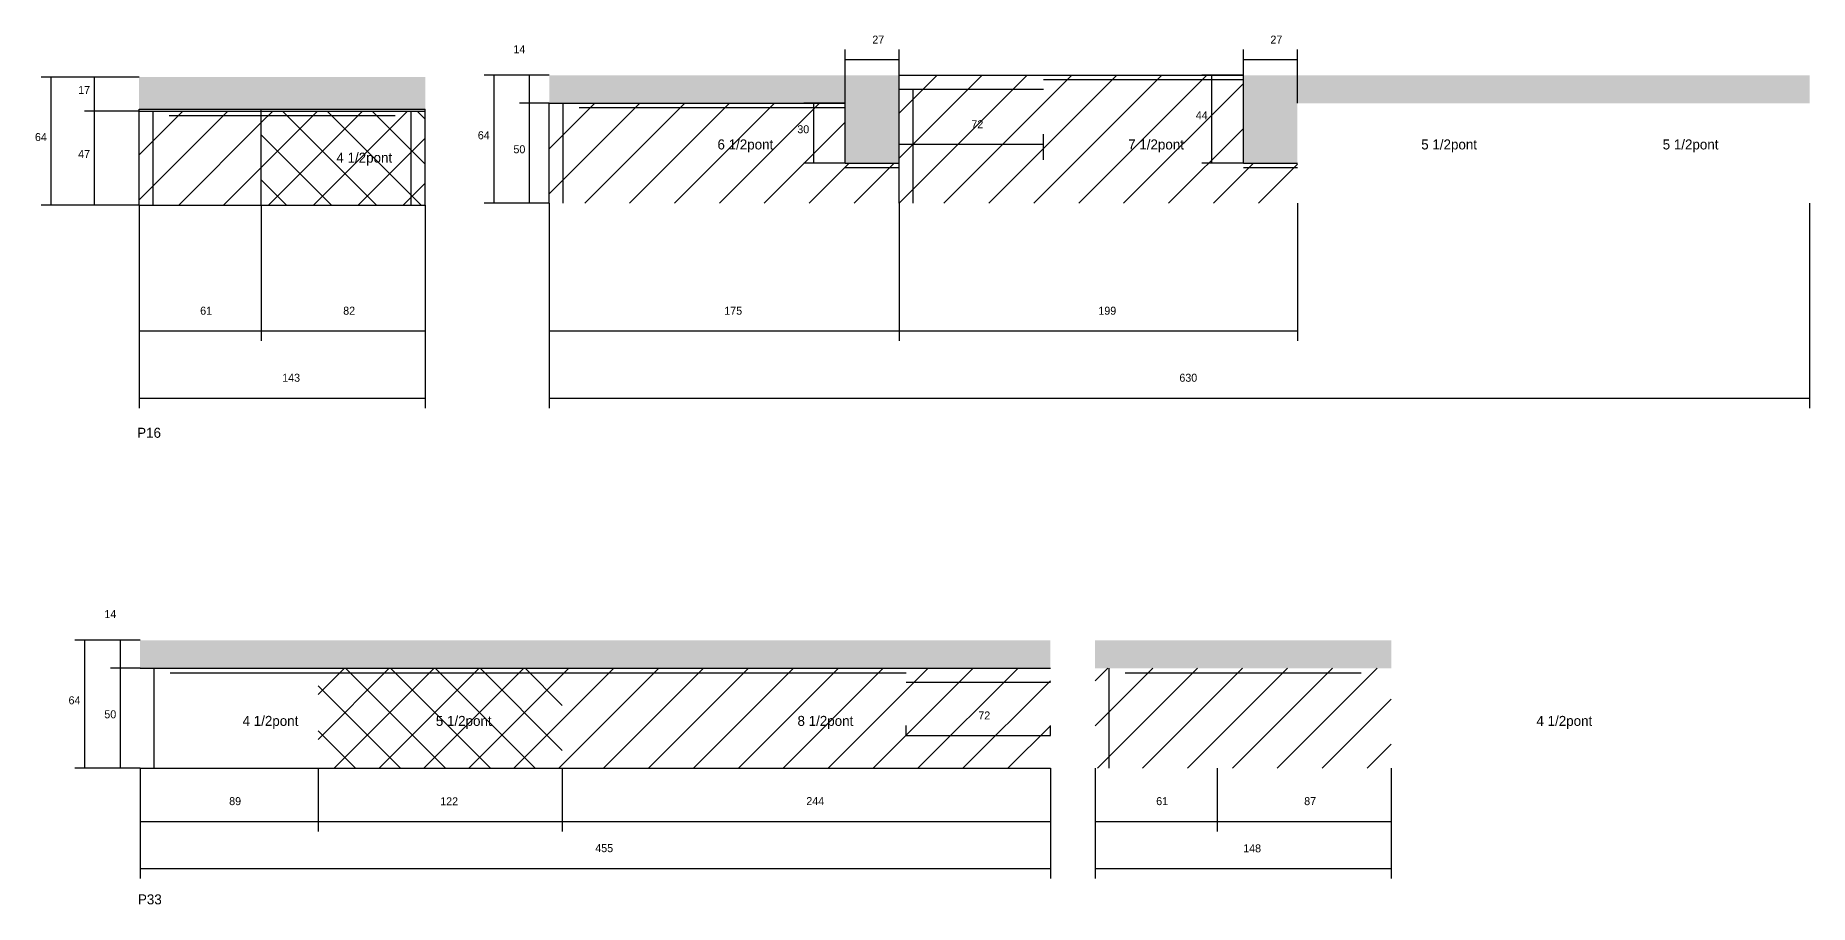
# Model space of a CAD drawing. Header units: metres. Extents: x 5003 to 7220, y 4035 to 4566.
# Drawn here: x 6334 to 7220, y 4035 to 4469 of the extents above; entities that cross this region are included whole.
import ezdxf

# ---------------------------------------------------------------- set-up
doc = ezdxf.new("R2010")
doc.units = ezdxf.units.M
for name, color, linetype in [('COTA', 4, 'Continuous'), ('Cota Seção (2x)', 4, 'Continuous'), ('NOMENCLATURA', 7, 'Continuous'), ('Painéis', 200, 'Continuous'), ('REAPROVEITAMENTO', 251, 'Continuous'), ('SARR_2.2x7', 40, 'Continuous')]:
    doc.layers.add(name, color=color, linetype=linetype)

msp = doc.modelspace()

# ---------------------------------------------------------------- hatches: boundary and pattern name
at = {"layer": 'COTA'}
h = msp.add_hatch(dxfattribs=at)
h.set_pattern_fill('AR-CONC', scale=0.03)
h.paths.add_polyline_path([(6528.4, 4432.6), (6528.4, 4448.6), (6528.4, 4448.6), (6385.4, 4448.6), (6385.4, 4448.6), (6385.4, 4432.6), (6385.4, 4432.6), (6528.4, 4432.6)])
h = msp.add_hatch(dxfattribs=at)
h.set_pattern_fill('AR-CONC', scale=0.03)
h.paths.add_polyline_path([(6765.4, 4405.5), (6765.4, 4449.5), (6765.4, 4449.5), (6590.4, 4449.5), (6590.4, 4449.5), (6590.4, 4435.5), (6590.4, 4435.5), (6738.4, 4435.5), (6738.4, 4435.5), (6738.4, 4405.5), (6738.4, 4405.5), (6765.4, 4405.5)])
h = msp.add_hatch(dxfattribs=at)
h.set_pattern_fill('AR-CONC', scale=0.03)
h.paths.add_polyline_path([(6937.4, 4449.5), (6937.4, 4405.5), (6937.4, 4405.5), (6964.4, 4405.5), (6964.4, 4405.5), (6964.4, 4435.5), (6964.4, 4435.5), (7220.4, 4435.5), (7220.4, 4435.5), (7220.4, 4449.5), (7220.4, 4449.5), (6937.4, 4449.5)])
h = msp.add_hatch(dxfattribs=at)
h.set_pattern_fill('AR-CONC', scale=0.03)
h.paths.add_polyline_path([(6840.9, 4167.1), (6840.9, 4153.1), (6840.9, 4153.1), (6385.9, 4153.1), (6385.9, 4153.1), (6385.9, 4167.1), (6385.9, 4167.1), (6840.9, 4167.1)])
h = msp.add_hatch(dxfattribs=at)
h.set_pattern_fill('AR-CONC', scale=0.03)
h.paths.add_polyline_path([(7011.3, 4153.1), (7011.3, 4167.1), (7011.3, 4167.1), (6863.3, 4167.1), (6863.3, 4167.1), (6863.3, 4153.1), (6863.3, 4153.1), (7011.3, 4153.1)])
at = {"layer": 'REAPROVEITAMENTO'}
h = msp.add_hatch(dxfattribs=at)
h.set_pattern_fill('ANSI31', scale=5)
h.paths.add_polyline_path([(6937.4, 4405.5), (6937.4, 4449.5), (6937.4, 4449.5), (6765.4, 4449.5), (6765.4, 4449.5), (6765.4, 4385.5), (6765.4, 4385.5), (6964.4, 4385.5), (6964.4, 4385.5), (6964.4, 4405.5), (6964.4, 4405.5), (6937.4, 4405.5)])
h = msp.add_hatch(dxfattribs=at)
h.set_pattern_fill('ANSI31', scale=5)
h.paths.add_polyline_path([(6738.4, 4405.5), (6738.4, 4435.5), (6738.4, 4435.5), (6590.4, 4435.5), (6590.4, 4435.5), (6590.4, 4385.5), (6590.4, 4385.5), (6765.4, 4385.5), (6765.4, 4385.5), (6765.4, 4405.5), (6765.4, 4405.5), (6738.4, 4405.5)])
h = msp.add_hatch(dxfattribs=at)
h.set_pattern_fill('ANSI31', scale=5)
h.paths.add_polyline_path([(6385.4, 4384.6), (6446.4, 4384.6), (6446.4, 4384.6), (6446.4, 4431.6), (6446.4, 4431.6), (6385.4, 4431.6), (6385.4, 4431.6), (6385.4, 4384.6)])
h = msp.add_hatch(dxfattribs=at)
h.set_pattern_fill('ANSI37', scale=5)
h.paths.add_polyline_path([(6528.4, 4431.6), (6446.4, 4431.6), (6446.4, 4431.6), (6446.4, 4384.6), (6446.4, 4384.6), (6528.4, 4384.6), (6528.4, 4384.6), (6528.4, 4431.6)])
h = msp.add_hatch(dxfattribs=at)
h.set_pattern_fill('ANSI37', scale=5)
h.paths.add_polyline_path([(6596.9, 4153.1), (6474.9, 4153.1), (6474.9, 4153.1), (6474.9, 4103.1), (6474.9, 4103.1), (6596.9, 4103.1), (6596.9, 4103.1), (6596.9, 4153.1)])
h = msp.add_hatch(dxfattribs=at)
h.set_pattern_fill('ANSI31', scale=5)
h.paths.add_polyline_path([(6596.9, 4103.1), (6840.9, 4103.1), (6840.9, 4103.1), (6840.9, 4153.1), (6840.9, 4153.1), (6596.9, 4153.1), (6596.9, 4153.1), (6596.9, 4103.1)])
h = msp.add_hatch(dxfattribs=at)
h.set_pattern_fill('ANSI31', scale=5)
h.paths.add_polyline_path([(6863.3, 4103.1), (7011.3, 4103.1), (7011.3, 4103.1), (7011.3, 4153.1), (7011.3, 4153.1), (6863.3, 4153.1), (6863.3, 4153.1), (6863.3, 4103.1)])

# ---------------------------------------------------------------- linework, layer by layer
at = {"layer": 'COTA'}
for p, q in [((6738.4, 4435.5), (6738.4, 4462.3)), ((6765.4, 4449.5), (6765.4, 4462.3)), ((6937.4, 4449.5), (6937.4, 4462.3)), ((6964.4, 4435.5), (6964.4, 4462.3)), ((6738.4, 4457.3), (6765.4, 4457.3)), ((6937.4, 4457.3), (6964.4, 4457.3)), ((6385.4, 4448.6), (6336.4, 4448.6)), ((6341.4, 4384.6), (6341.4, 4448.6)), ((6385.4, 4448.6), (6358, 4448.6)), ((6363, 4431.6), (6363, 4448.6)), ((6937.4, 4449.5), (6916.7, 4449.5)), ((6921.7, 4405.5), (6921.7, 4449.5)), ((6738.4, 4435.5), (6717.7, 4435.5)), ((6722.7, 4405.5), (6722.7, 4435.5)), ((6385.4, 4431.6), (6358, 4431.6)), ((6385.4, 4431.6), (6358, 4431.6)), ((6363, 4384.6), (6363, 4431.6)), ((6765.4, 4407.2), (6765.4, 4420)), ((6837.4, 4407.2), (6837.4, 4420)), ((6765.4, 4415), (6837.4, 4415)), ((6738.4, 4405.5), (6717.7, 4405.5)), ((6937.4, 4405.5), (6916.7, 4405.5)), ((6385.4, 4384.6), (6336.4, 4384.6)), ((6385.4, 4384.6), (6358, 4384.6)), ((6385.4, 4384.6), (6385.4, 4316.7)), ((6385.4, 4384.6), (6385.4, 4283.1)), ((6446.4, 4384.6), (6446.4, 4316.7)), ((6446.4, 4384.6), (6446.4, 4316.7)), ((6528.4, 4384.6), (6528.4, 4316.7)), ((6528.4, 4384.6), (6528.4, 4283.1)), ((6590.4, 4385.5), (6590.4, 4283.1)), ((6590.4, 4385.5), (6590.4, 4316.7)), ((6765.4, 4385.5), (6765.4, 4316.7)), ((6765.4, 4385.5), (6765.4, 4316.7)), ((6964.4, 4385.5), (6964.4, 4316.7)), ((7220.4, 4385.5), (7220.4, 4283.1)), ((6385.4, 4321.7), (6446.4, 4321.7)), ((6446.4, 4321.7), (6528.4, 4321.7)), ((6590.4, 4321.7), (6765.4, 4321.7)), ((6765.4, 4321.7), (6964.4, 4321.7)), ((6385.4, 4288.1), (6528.4, 4288.1)), ((6590.4, 4288.1), (7220.4, 4288.1)), ((6385.9, 4103.1), (6385.9, 4048)), ((6596.9, 4103.1), (6596.9, 4071.6)), ((6840.9, 4103.1), (6840.9, 4071.6)), ((6840.9, 4103.1), (6840.9, 4048)), ((6863.3, 4103.1), (6863.3, 4071.6)), ((6863.3, 4103.1), (6863.3, 4048)), ((6924.3, 4103.1), (6924.3, 4071.6)), ((6924.3, 4103.1), (6924.3, 4071.6)), ((7011.3, 4103.1), (7011.3, 4071.6)), ((7011.3, 4103.1), (7011.3, 4048)), ((6596.9, 4076.6), (6840.9, 4076.6)), ((6863.3, 4076.6), (6924.3, 4076.6)), ((6924.3, 4076.6), (7011.3, 4076.6)), ((6385.9, 4053), (6840.9, 4053)), ((6863.3, 4053), (7011.3, 4053))]:
    msp.add_line(p, q, dxfattribs=at)
at = {"layer": 'Cota Seção (2x)'}
for p, q in [((6590.4, 4449.5), (6557.8, 4449.5)), ((6562.8, 4385.5), (6562.8, 4449.5)), ((6590.4, 4449.5), (6575.6, 4449.5)), ((6580.6, 4435.5), (6580.6, 4449.5)), ((6590.4, 4435.5), (6575.6, 4435.5)), ((6590.4, 4435.5), (6575.6, 4435.5)), ((6580.6, 4385.5), (6580.6, 4435.5)), ((6590.4, 4385.5), (6557.8, 4385.5)), ((6590.4, 4385.5), (6575.6, 4385.5)), ((6385.9, 4167.1), (6353.2, 4167.1)), ((6358.2, 4103.1), (6358.2, 4167.1)), ((6385.9, 4167.1), (6371.1, 4167.1)), ((6376.1, 4153.1), (6376.1, 4167.1)), ((6385.9, 4153.1), (6371.1, 4153.1)), ((6385.9, 4153.1), (6371.1, 4153.1)), ((6376.1, 4103.1), (6376.1, 4153.1)), ((6768.9, 4119.5), (6768.9, 4124.5)), ((6840.9, 4119.5), (6840.9, 4124.5)), ((6768.9, 4119.5), (6840.9, 4119.5)), ((6385.9, 4103.1), (6353.2, 4103.1)), ((6385.9, 4103.1), (6371.1, 4103.1)), ((6385.9, 4103.1), (6385.9, 4071.6)), ((6474.9, 4103.1), (6474.9, 4071.6)), ((6474.9, 4103.1), (6474.9, 4071.6)), ((6596.9, 4103.1), (6596.9, 4071.6)), ((6385.9, 4076.6), (6474.9, 4076.6)), ((6474.9, 4076.6), (6596.9, 4076.6))]:
    msp.add_line(p, q, dxfattribs=at)
at = {"layer": 'Painéis'}
for p, q in [((6765.4, 4449.5), (6937.4, 4449.5)), ((6765.4, 4385.5), (6765.4, 4449.5)), ((6937.4, 4405.5), (6937.4, 4449.5)), ((6590.4, 4435.5), (6738.4, 4435.5)), ((6590.4, 4385.5), (6590.4, 4435.5)), ((6738.4, 4405.5), (6738.4, 4435.5)), ((6385.4, 4431.6), (6528.4, 4431.6)), ((6385.4, 4384.6), (6385.4, 4431.6)), ((6446.4, 4384.6), (6446.4, 4431.6)), ((6528.4, 4384.6), (6528.4, 4431.6)), ((6738.4, 4405.5), (6765.4, 4405.5)), ((6937.4, 4405.5), (6964.4, 4405.5)), ((6385.4, 4384.6), (6528.4, 4384.6)), ((6385.9, 4153.1), (6840.9, 4153.1)), ((6385.9, 4103.1), (6840.9, 4103.1))]:
    msp.add_line(p, q, dxfattribs=at)
at = {"layer": 'SARR_2.2x7'}
for p, q in [((6837.4, 4447.3), (6937.4, 4447.3)), ((6597.4, 4385.5), (6597.4, 4435.5)), ((6765.4, 4442.5), (6837.4, 4442.5)), ((6772.4, 4385.5), (6772.4, 4442.5)), ((6385.4, 4432.6), (6528.4, 4432.6)), ((6385.4, 4431.6), (6385.4, 4432.6)), ((6392.4, 4384.6), (6392.4, 4431.6)), ((6400.4, 4429.4), (6446.4, 4429.4)), ((6446.4, 4431.6), (6446.4, 4432.6)), ((6446.4, 4429.4), (6513.4, 4429.4)), ((6521.4, 4384.6), (6521.4, 4431.6)), ((6528.4, 4431.6), (6528.4, 4432.6)), ((6605.4, 4433.3), (6738.4, 4433.3)), ((6738.4, 4403.3), (6765.4, 4403.3)), ((6937.4, 4403.3), (6964.4, 4403.3)), ((6392.9, 4103.1), (6392.9, 4153.1)), ((6400.9, 4150.9), (6596.9, 4150.9)), ((6596.9, 4150.9), (6768.9, 4150.9)), ((6870.3, 4103.1), (6870.3, 4153.1)), ((6878.3, 4150.9), (6924.3, 4150.9)), ((6924.3, 4150.9), (6996.3, 4150.9)), ((6768.9, 4146.1), (6840.9, 4146.1))]:
    msp.add_line(p, q, dxfattribs=at)

# ---------------------------------------------------------------- texts
at = {"layer": 'COTA'}
for s, p in [('27', (6751.9, 4465.3)), ('27', (6950.9, 4465.3)), ('17', (6354.9, 4440.1)), ('72', (6801.4, 4423)), ('44', (6913.6, 4427.5)), ('64', (6333.3, 4416.6)), ('30', (6714.4, 4420.5)), ('47', (6354.9, 4408.1)), ('61', (6415.9, 4329.8)), ('82', (6487.4, 4329.8)), ('175', (6677.9, 4329.8)), ('199', (6864.9, 4329.8)), ('143', (6456.9, 4296.3)), ('630', (6905.4, 4296.3)), ('244', (6718.9, 4084.7)), ('61', (6893.8, 4084.7)), ('87', (6967.8, 4084.7)), ('455', (6613.4, 4061.2)), ('148', (6937.3, 4061.1))]:
    msp.add_text(s, height=4, dxfattribs=at).set_placement(p)
at = {"layer": 'Cota Seção (2x)'}
for s, p in [('14', (6572.5, 4460.5)), ('64', (6554.7, 4417.5)), ('50', (6572.5, 4410.5)), ('14', (6368, 4178.2)), ('64', (6350.1, 4135.1)), ('50', (6368, 4128.1)), ('72', (6804.9, 4127.5)), ('89', (6430.4, 4084.7)), ('122', (6535.9, 4084.6))]:
    msp.add_text(s, height=4, dxfattribs=at).set_placement(p)
at = {"layer": 'NOMENCLATURA'}
for s, p in [('6 1/2pont', (6674.5, 4412.4)), ('7 1/2pont', (6879.8, 4412.4)), ('5 1/2pont', (7026.3, 4412.4)), ('5 1/2pont', (7147, 4412.4)), ('4 1/2pont', (6484, 4405.8)), ('P16', (6384.4, 4268.3)), ('4 1/2pont', (6437.1, 4124.3)), ('5 1/2pont', (6533.7, 4124.3)), ('8 1/2pont', (6714.5, 4124.3)), ('4 1/2pont', (7083.9, 4124.3)), ('P33', (6384.8, 4035.1))]:
    msp.add_text(s, height=5, dxfattribs=at).set_placement(p)

doc.saveas('drawing.dxf')
